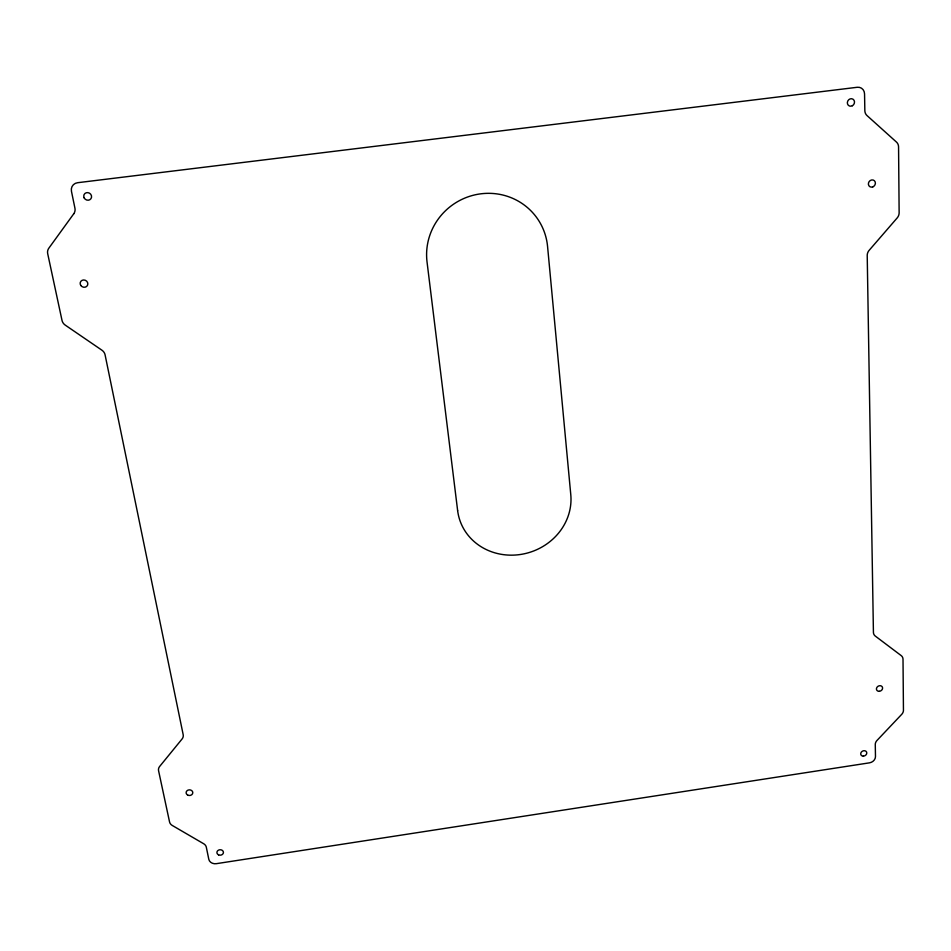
<?xml version="1.0" encoding="UTF-8"?>
<svg xmlns="http://www.w3.org/2000/svg" width="951" height="951" viewBox="0 0 951 951"><rect width="100%" height="100%" fill="white"/><g stroke="black" fill="none" stroke-linecap="round" stroke-linejoin="round"><path stroke-width="1.43" d="M73.774 213.761L48.822 248.211A7.941 7.275 29.6 0 0 47.705 253.727L62.005 320.368A7.751 7.097 24.2 0 0 65.274 325.135L101.9 350.182A7.62 6.99 20.7 0 1 105.086 354.866L183.174 734.659A6.788 5.837 1.1 0 1 182.057 739.01L159.661 766.447A6.74 5.742 0.9 0 0 158.579 770.75L169.54 821.878A6.645 5.587 -0.4 0 0 172.286 825.468L203.645 843.727A6.574 5.492 -1.7 0 1 206.331 847.27L208.804 859.312A6.538 5.456 -2.3 0 0 216.341 863.674L869.511 762.833A6.277 5.183 -27.5 0 0 875.479 756.556L875.277 744.538A6.3 5.207 -28.1 0 1 877 740.449L901.691 714.367A6.36 5.278 -29.4 0 0 903.45 710.231L903.01 659.281A6.455 5.421 -30.8 0 0 901.156 655.572L875.324 636.1A6.514 5.516 -31.2 0 1 873.422 632.332L867.217 255.486A7.335 6.526 -48.5 0 1 869.166 250.315L897.15 217.969A7.43 6.609 -51 0 0 899.135 212.727L898.564 146.965A7.608 6.764 -54.8 0 0 896.46 142.068L867.003 115.558A7.715 6.883 -57.3 0 1 864.839 110.566L864.554 93.899A7.751 6.942 -58.4 0 0 857.255 87.278L77.613 182.711A8.06 7.442 34.7 0 0 71.456 191.27L74.927 208.162A8.024 7.394 33.1 0 1 73.774 213.761M457.633 510.592L427.035 261.941A61.054 59.592 -33.5 0 1 480.766 193.826A61.054 59.592 -33.5 0 1 547.574 246.511L570.79 494.77A57.298 52.745 -18.1 0 1 519.828 554.576A57.298 52.745 -18.1 0 1 457.633 510.592M863.294 756.14A3.15 2.603 -27.4 0 0 866.575 752.039A3.15 2.603 -27.4 0 0 861.368 752.063A3.15 2.603 -27.4 0 0 863.294 756.14M218.599 854.878A3.269 2.734 -2.4 0 0 223.437 852.358A3.269 2.734 -2.4 0 0 218.468 850.146A3.269 2.734 -2.4 0 0 218.599 854.878M84.14 197.844A4.006 3.709 34.2 0 0 90.916 198.747A4.006 3.709 34.2 0 0 87.908 192.637A4.006 3.709 34.2 0 0 84.14 197.844M852.405 105.716A3.863 3.471 -58 0 0 853.023 99.213A3.863 3.471 -58 0 0 847.365 102.446A3.863 3.471 -58 0 0 852.405 105.716M80.823 285.49A3.911 3.602 26.7 0 0 87.456 285.419A3.911 3.602 26.7 0 0 83.7 279.963A3.911 3.602 26.7 0 0 80.823 285.49M187.668 795.06A3.34 2.829 -0.4 0 0 192.791 792.777A3.34 2.829 -0.4 0 0 187.906 790.162A3.34 2.829 -0.4 0 0 187.668 795.06M879.259 691.318A3.198 2.675 -29.5 0 0 882.302 686.931A3.198 2.675 -29.5 0 0 876.977 687.276A3.198 2.675 -29.5 0 0 879.259 691.318M872.852 186.871A3.756 3.352 -52.8 0 0 874.338 180.678A3.756 3.352 -52.8 0 0 868.489 183.032A3.756 3.352 -52.8 0 0 872.852 186.871"/></g></svg>
